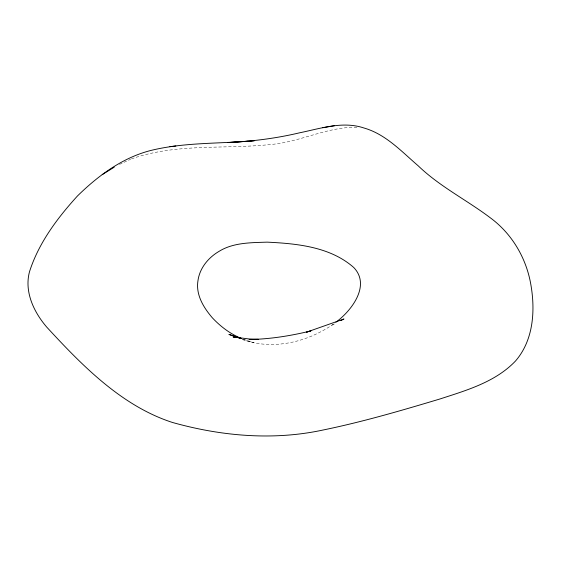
<?xml version="1.0" encoding="UTF-8"?>
<svg xmlns="http://www.w3.org/2000/svg" width="561" height="561" viewBox="0 0 561 561"><rect width="100%" height="100%" fill="white"/><g stroke="black" fill="none" stroke-linecap="round" stroke-linejoin="round"><path stroke-width="0.42" stroke-dasharray="2.81 2.1" d="M242.233 339.496C272.955 350.611 307.807 342.168 333.872 323.76M331.895 325.254L335.667 323.297M119.549 164.373L130.685 159.247M131.484 158.882C176.231 143.041 224.372 149.45 270.739 144.493C300.423 142.045 327.968 126.288 357.932 127.298M243.888 339.405L253.853 342.736L242.731 339.279"/><path stroke-width="0.84" d="M248.334 141.19C216.188 143.714 183.517 142.627 151.954 150.194C123.069 157.185 98.392 175.46 77.481 195.957C57.355 218.068 38.66 242.969 29.495 271.755C24.13 291.79 33.863 312.098 46.71 327.077C82.032 365.393 121.583 405.982 172.402 422.447C220.978 436.093 272.772 440.764 322.435 430.147C362.14 422.026 401.094 410.645 439.88 398.997C466.647 390.309 495.475 382.02 515.489 361.025C533.56 340.218 535.411 310.478 530.825 284.441C526.26 258.074 512.025 233.811 490.405 217.878C466.71 199.954 439.698 186.554 418.162 165.783C401.508 151.477 385.688 134.156 363.907 127.978C342.68 120.853 320.45 128.567 299.455 132.838C275.879 138.441 251.756 141.435 227.57 142.55L254.259 140.741M335.85 322.259C351.382 310.906 370.982 285.507 353.788 267.541C330.345 246.819 297.113 243.586 267.127 242.142C250.942 242.689 233.215 242.52 219.071 251.349C208.341 257.597 199.681 268.081 197.97 280.64C195.649 294.721 203.51 307.484 212.289 317.743C220.27 326.278 229.758 333.557 240.557 338.115M102.214 174.639L114.248 167.157M340.948 320.562L343.963 318.999L306.544 332.161L310.948 330.885C290.696 335.871 269.988 339.167 249.105 339.524L258.242 339.419M334.454 125.685L322.813 127.726M169.878 146.673L175.845 146M250.024 141.063L254.238 140.748M258.221 339.265L249.035 338.949L233.103 336.958L234.757 337.42M241.391 338.578L228.93 334.412L239.484 338.136"/></g></svg>
